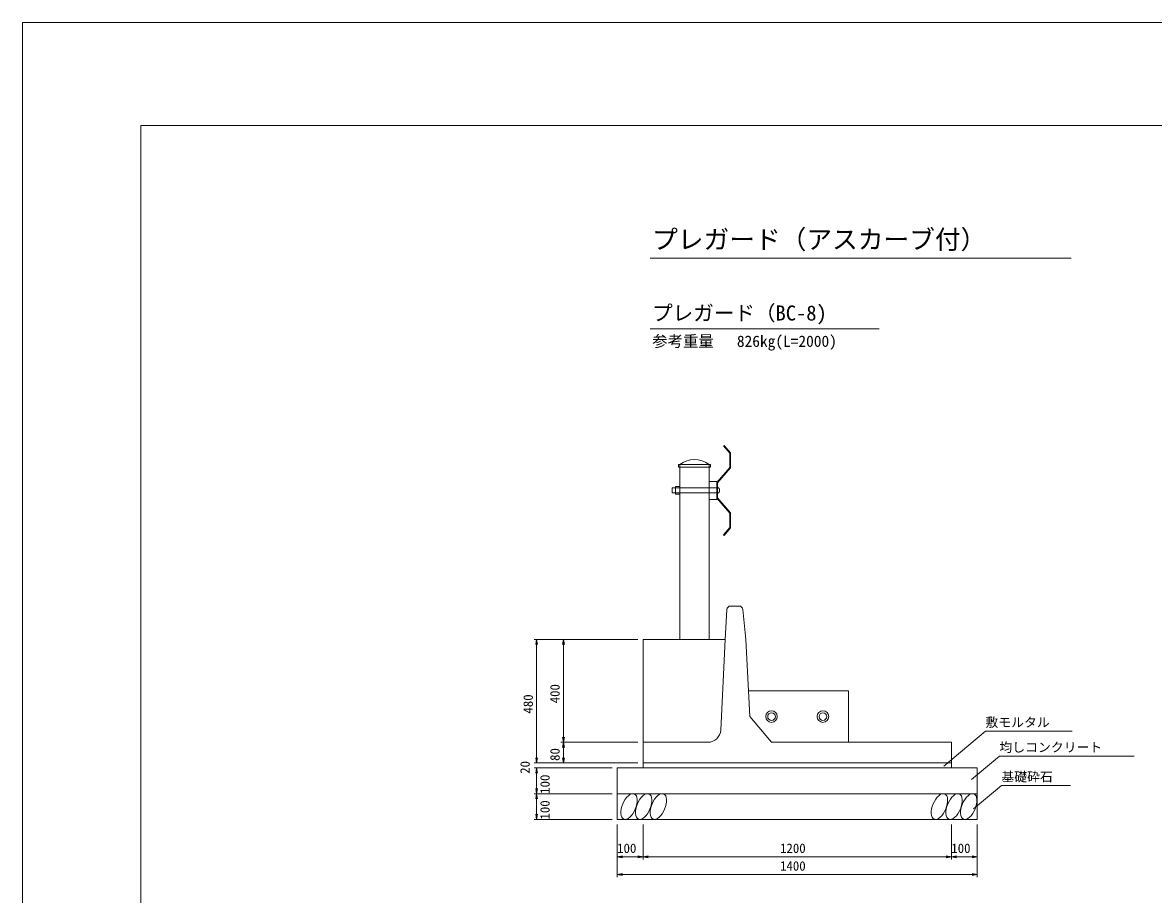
# Model space of a CAD drawing. Units: millimetres on the paper. Extents: x 0 to 841, y 0 to 594.
# Drawn here: x 0 to 220, y 424.4 to 594 of the extents above; entities that cross this region are included whole.
import ezdxf
from ezdxf.enums import TextEntityAlignment as Align

# ---------------------------------------------------------------- set-up
doc = ezdxf.new("R2010")
doc.units = ezdxf.units.MM
for name, color, linetype, lineweight in [('D-STR-DIM（寸法）', 7, 'Continuous', 18), ('D-STR-HTXT（旗揚げ）', 7, 'Continuous', 18), ('D-STR-STRn（構造物）', 7, 'Continuous', 18), ('D-STR（構造物外形線）', 1, 'Continuous', 18), ('D-TTL(外枠）', 2, 'Continuous', 18), ('DEFPOINTS_2', 8, 'Continuous', 18)]:
    doc.layers.add(name, color=color, linetype=linetype, lineweight=lineweight)
doc.layers.add('D-STR-TXT（文字）', color=7, linetype='Continuous')
doc.layers.add('D-TTL-TXT（文字）', color=7, linetype='Continuous')
doc.styles.add('ＭＳ ゴシック', font='')
doc.styles.get('ＭＳ ゴシック').set_extended_font_data('MS Gothic')

msp = doc.modelspace()

# ---------------------------------------------------------------- linework, layer by layer
at = {"layer": 'D-STR-DIM（寸法）'}
for p, q in [((119.677, 474.012), (99.49, 474.012)), ((99.823, 473.012), (99.99, 474.012)), ((99.99, 474.012), (100.157, 473.012)), ((99.99, 474.012), (99.99, 473.012)), ((99.99, 473.012), (99.99, 451.012)), ((119.677, 474.012), (104.712, 474.012)), ((105.045, 473.012), (105.212, 474.012)), ((105.212, 474.012), (105.379, 473.012)), ((105.212, 474.012), (105.212, 473.012)), ((105.212, 473.012), (105.212, 455.012)), ((119.677, 454.012), (104.712, 454.012)), ((119.677, 454.012), (104.712, 454.012)), ((105.212, 454.012), (105.045, 455.012)), ((105.045, 453.012), (105.212, 454.012)), ((105.379, 455.012), (105.212, 454.012)), ((105.212, 454.012), (105.212, 455.012)), ((105.212, 454.012), (105.379, 453.012)), ((105.212, 454.012), (105.212, 453.012)), ((99.99, 450.012), (99.823, 451.012)), ((99.99, 450.012), (99.823, 451.012)), ((99.99, 451.012), (99.99, 452.012)), ((100.157, 451.012), (99.99, 450.012)), ((99.99, 450.012), (99.99, 451.012)), ((100.157, 451.012), (99.99, 450.012)), ((99.99, 450.012), (99.99, 451.012)), ((105.212, 450.012), (105.045, 451.012)), ((105.212, 453.012), (105.212, 451.012)), ((105.379, 451.012), (105.212, 450.012)), ((105.212, 450.012), (105.212, 451.012)), ((119.677, 450.012), (99.49, 450.012)), ((119.677, 450.012), (99.49, 450.012)), ((114.677, 449.012), (99.49, 449.012)), ((114.677, 449.012), (99.49, 449.012)), ((99.823, 448.012), (99.99, 449.012)), ((99.823, 448.012), (99.99, 449.012)), ((99.99, 449.012), (100.157, 448.012)), ((99.99, 449.012), (99.99, 448.012)), ((99.99, 449.012), (100.157, 448.012)), ((99.99, 449.012), (99.99, 448.012)), ((119.677, 450.012), (104.712, 450.012)), ((99.99, 448.012), (99.99, 445.012)), ((99.99, 448.012), (99.99, 447.012)), ((99.99, 444.012), (99.823, 445.012)), ((100.157, 445.012), (99.99, 444.012)), ((99.99, 444.012), (99.99, 445.012)), ((114.677, 444.012), (99.49, 444.012)), ((114.677, 444.012), (99.49, 444.012)), ((99.823, 443.012), (99.99, 444.012)), ((99.99, 444.012), (100.157, 443.012)), ((99.99, 444.012), (99.99, 443.012)), ((99.99, 440.012), (99.99, 443.012)), ((99.99, 439.012), (99.823, 440.012)), ((100.157, 440.012), (99.99, 439.012)), ((99.99, 439.012), (99.99, 440.012)), ((114.677, 439.012), (99.49, 439.012)), ((115.677, 438.012), (115.677, 431.228)), ((115.677, 438.012), (115.677, 427.788)), ((120.677, 438.012), (120.677, 431.228)), ((120.677, 438.012), (120.677, 431.228)), ((180.677, 438.012), (180.677, 431.228)), ((180.677, 438.012), (180.677, 431.228)), ((185.677, 438.012), (185.677, 431.228)), ((185.677, 438.012), (185.677, 427.788)), ((115.677, 431.728), (116.677, 431.895)), ((116.677, 431.562), (115.677, 431.728)), ((115.677, 431.728), (116.677, 431.728)), ((116.677, 431.728), (119.677, 431.728)), ((119.677, 431.895), (120.677, 431.728)), ((120.677, 431.728), (119.677, 431.562)), ((120.677, 431.728), (119.677, 431.728)), ((120.677, 431.728), (121.677, 431.895)), ((121.677, 431.562), (120.677, 431.728)), ((120.677, 431.728), (121.677, 431.728)), ((121.677, 431.728), (179.677, 431.728)), ((179.677, 431.895), (180.677, 431.728)), ((180.677, 431.728), (179.677, 431.562)), ((180.677, 431.728), (179.677, 431.728)), ((180.677, 431.728), (181.677, 431.895)), ((181.677, 431.562), (180.677, 431.728)), ((180.677, 431.728), (181.677, 431.728)), ((184.677, 431.728), (181.677, 431.728)), ((184.677, 431.895), (185.677, 431.728)), ((185.677, 431.728), (184.677, 431.562)), ((185.677, 431.728), (184.677, 431.728)), ((115.677, 428.288), (116.677, 428.455)), ((116.677, 428.122), (115.677, 428.288)), ((115.677, 428.288), (116.677, 428.288)), ((184.677, 428.288), (116.677, 428.288)), ((184.677, 428.455), (185.677, 428.288)), ((185.677, 428.288), (184.677, 428.122)), ((185.677, 428.288), (184.677, 428.288))]:
    msp.add_line(p, q, dxfattribs=at)
at = {"layer": 'D-STR-HTXT（旗揚げ）'}
for p, q in [((122.098, 548.151), (203.99, 548.151)), ((122.098, 534.426), (166.636, 534.426)), ((179.168, 449.371), (187.291, 456.181)), ((204.147, 456.181), (187.291, 456.181)), ((184.589, 446.785), (190.005, 451.325)), ((216.229, 451.325), (190.005, 451.325)), ((184.968, 441.046), (190.384, 445.585)), ((203.857, 445.585), (190.384, 445.585))]:
    msp.add_line(p, q, dxfattribs=at)
at = {"layer": 'D-STR-STRn（構造物）'}
for p, q in [((136.347, 511.687), (136.434, 511.762)), ((136.347, 511.687), (137.569, 510.262)), ((136.434, 511.762), (137.685, 510.304)), ((137.685, 510.304), (137.685, 507.387)), ((137.569, 510.262), (137.569, 507.43)), ((133.784, 508.012), (127.569, 508.012)), ((127.569, 508.012), (127.569, 507.512)), ((133.784, 507.512), (127.569, 507.512)), ((127.82, 508.012), (127.82, 474.012)), ((133.534, 508.012), (133.534, 474.012)), ((133.784, 508.012), (133.784, 507.512)), ((137.569, 507.43), (135.069, 504.513)), ((137.685, 507.387), (135.184, 504.471)), ((127.019, 503.762), (127.82, 503.762)), ((127.019, 503.762), (127.019, 502.262)), ((133.534, 504.762), (135.069, 504.762)), ((135.069, 504.762), (135.069, 501.262)), ((135.069, 504.513), (135.069, 501.511)), ((135.184, 504.471), (135.184, 501.554)), ((126.319, 503.512), (135.184, 503.512)), ((126.319, 503.512), (126.319, 502.512)), ((126.319, 502.512), (135.184, 502.512)), ((127.019, 502.262), (127.82, 502.262)), ((135.069, 501.511), (137.569, 498.595)), ((135.184, 501.554), (137.685, 498.637)), ((133.534, 501.262), (135.069, 501.262)), ((137.569, 498.595), (137.569, 495.763)), ((137.685, 498.637), (137.685, 495.721)), ((137.569, 495.763), (136.347, 494.337)), ((137.685, 495.721), (136.434, 494.262)), ((136.347, 494.337), (136.434, 494.262)), ((185.677, 449.012), (115.677, 449.012)), ((115.677, 449.012), (115.677, 439.012)), ((120.677, 450.012), (120.677, 449.012)), ((180.677, 450.012), (180.677, 449.012)), ((185.677, 449.012), (185.677, 439.012)), ((185.677, 444.012), (115.677, 444.012)), ((185.677, 439.012), (115.677, 439.012))]:
    msp.add_line(p, q, dxfattribs=at)
for centre, radius, start, end in [((130.677, 504.43), 4.583, 51.4244, 128.57564), ((134.934, 503.012), 0.65, 292.62005, 67.37991)]:
    msp.add_arc(centre, radius, start, end, dxfattribs=at)
for centre in [(117.96, 441.512), (120.812, 441.512), (123.663, 441.512), (178.339, 441.512), (181.19, 441.512), (184.042, 441.512)]:
    msp.add_ellipse(centre, major_axis=(1.03, 2.445), ratio=0.500113, dxfattribs=at)
at = {"layer": 'D-STR（構造物外形線）'}
for p, q in [((136.677, 474.012), (136.988, 479.803)), ((137.737, 480.512), (139.348, 480.512)), ((140.094, 479.837), (140.677, 474.012)), ((120.677, 450.012), (120.677, 474.012)), ((120.677, 474.012), (136.677, 474.012)), ((136.677, 474.012), (135.796, 456.387)), ((140.677, 474.012), (141.427, 459.012)), ((160.677, 464.012), (141.177, 464.012)), ((160.677, 464.012), (160.677, 454.012)), ((141.427, 459.012), (145.677, 454.012)), ((120.677, 454.012), (133.299, 454.012)), ((145.677, 454.012), (180.677, 454.012)), ((180.677, 450.012), (180.677, 454.012)), ((120.677, 450.012), (180.677, 450.012))]:
    msp.add_line(p, q, dxfattribs=at)
for centre, radius in [((145.677, 459.012), 1.125), ((145.677, 459.012), 0.75), ((155.677, 459.012), 1.125), ((155.677, 459.012), 0.75)]:
    msp.add_circle(centre, radius, dxfattribs=at)
for centre, radius, start, end in [((137.737, 479.762), 0.75, 90, 176.92331), ((139.348, 479.762), 0.75, 5.71605, 90), ((133.299, 456.512), 2.5, 270, 357.13759)]:
    msp.add_arc(centre, radius, start, end, dxfattribs=at)
at = {"layer": 'D-TTL(外枠）'}
for p, q in [((23, 574), (818, 574)), ((23, 20), (23, 574))]:
    msp.add_line(p, q, dxfattribs=at)
at = {"layer": 'DEFPOINTS_2'}
for p, q in [((0, 594), (841, 594)), ((0, 0), (0, 594))]:
    msp.add_line(p, q, dxfattribs=at)

# ---------------------------------------------------------------- texts
at = {"layer": 'D-STR-DIM（寸法）', "style": 'ＭＳ ゴシック'}
for s, p in [('400', (105.012, 461.588)), ('480', (99.79, 459.588)), ('80', (105.012, 450.382)), ('20', (99.19, 447.875)), ('100', (103.066, 443.981)), ('100', (103.066, 438.981))]:
    msp.add_text(s, height=1.833, rotation=90, dxfattribs=at).set_placement(p, align=Align.BOTTOM_LEFT)
for s, p in [('100', (115.645, 431.928)), ('1200', (147.333, 431.928)), ('100', (180.645, 431.928)), ('1400', (147.333, 428.488))]:
    msp.add_text(s, height=1.833, dxfattribs=at).set_placement(p, align=Align.BOTTOM_LEFT)
at = {"layer": 'D-STR-TXT（文字）', "style": 'ＭＳ ゴシック'}
for s, p in [('敷モルタル', (187.291, 456.434)), ('均しコンクリート', (190.005, 451.577)), ('基礎砕石', (190.384, 445.838))]:
    msp.add_text(s, height=1.833, dxfattribs=at).set_placement(p, align=Align.BOTTOM_LEFT)
at = {"layer": 'D-TTL-TXT（文字）', "style": 'ＭＳ ゴシック'}
for s, height, p in [('プレガード（アスカーブ付）', 3.666, (122.449, 548.894)), ('プレガード（BC-8)', 2.933, (122.449, 535.169)), ('参考重量\u3000 826kg(L=2000)', 2.199, (122.449, 530.265))]:
    msp.add_text(s, height=height, dxfattribs=at).set_placement(p, align=Align.BOTTOM_LEFT)

doc.saveas('drawing.dxf')
